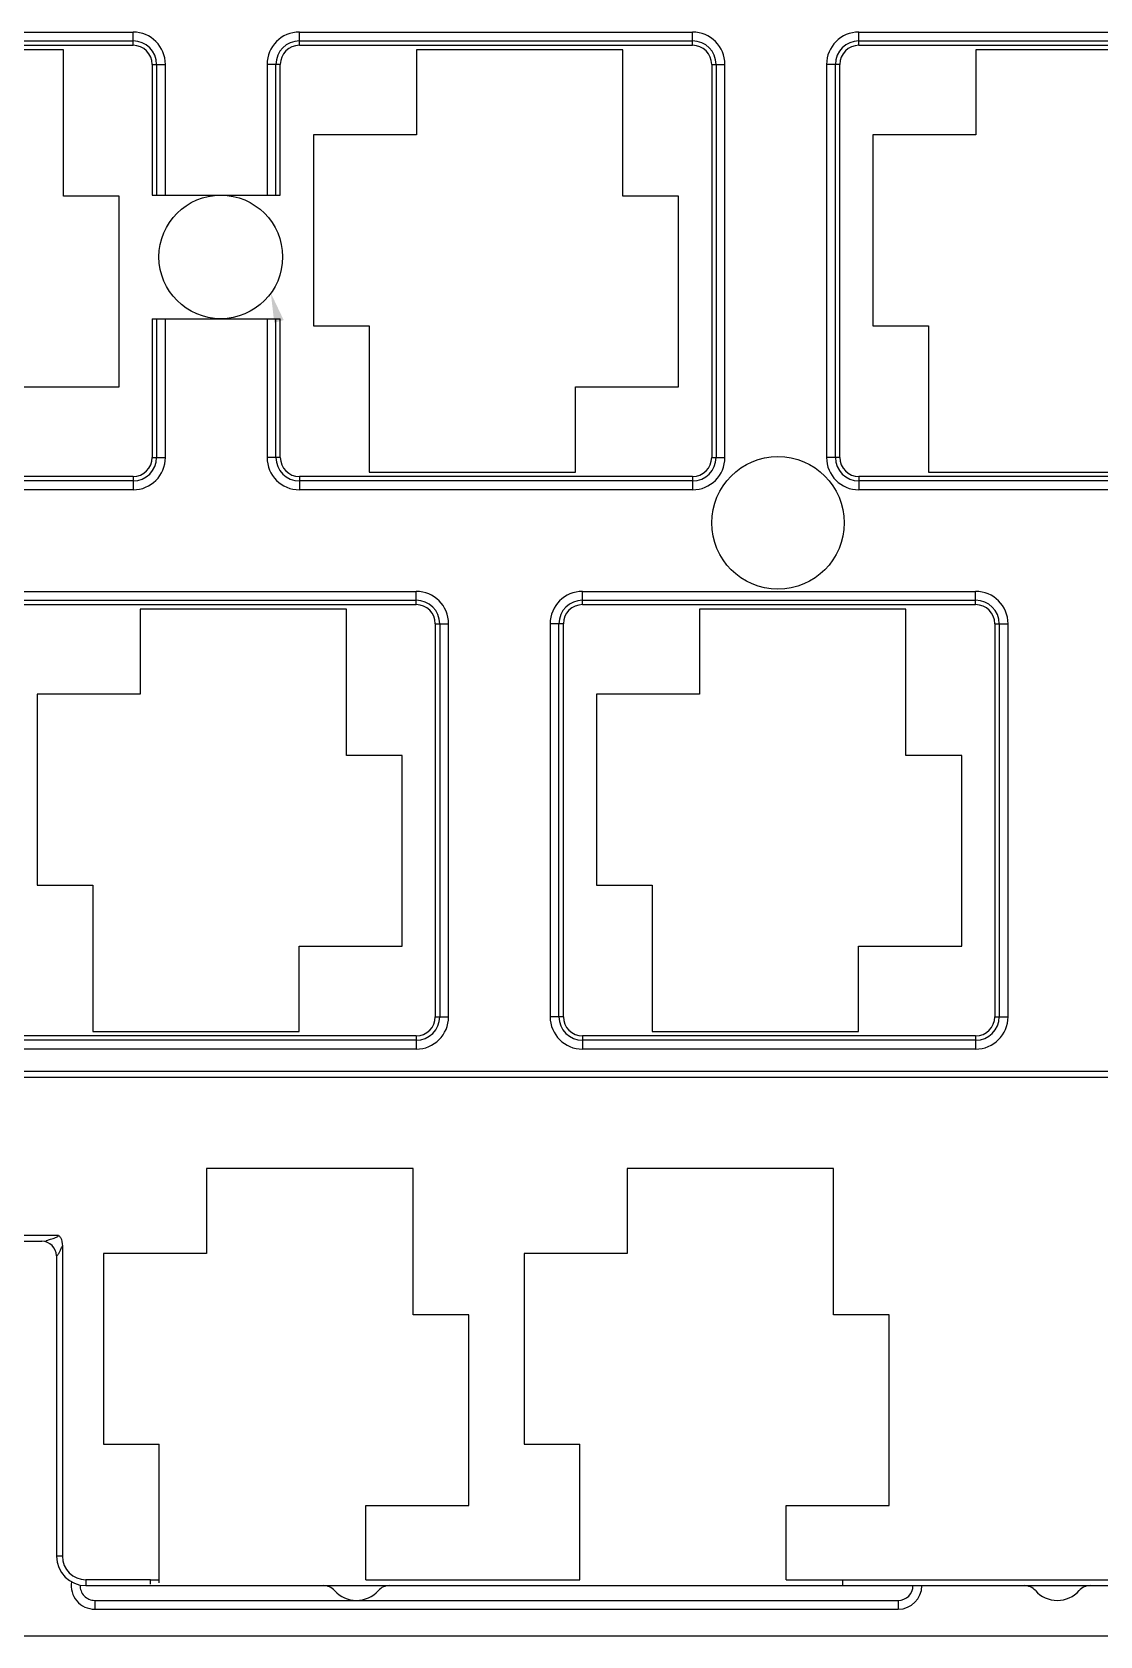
# Model space of a CAD drawing. Header units: millimetres. Extents: x 1385 to 1932, y 378 to 1802.
# Drawn here: x 1662.4 to 1698.7, y 1613 to 1667.5 of the extents above; entities that cross this region are included whole.
import ezdxf

# ---------------------------------------------------------------- set-up
doc = ezdxf.new("R2010")
doc.units = ezdxf.units.MM
doc.header["$LTSCALE"] = 46.255
doc.layers.get('0').update_dxf_attribs({"linetype": 'CONTINUOUS'})
doc.layers.add('61-RUBBER-XIDXF_CONTINUOUS_LINE', color=7, linetype='CONTINUOUS')

msp = doc.modelspace()

# ---------------------------------------------------------------- linework, layer by layer
msp.add_solid([(1670.662, 1657.642), (1670.547, 1658.649), (1670.982, 1657.734)])
at = {"layer": '61-RUBBER-XIDXF_CONTINUOUS_LINE', "color": 7, "linetype": 'Continuous'}
for p, q in [((1652.517, 1667.518), (1665.867, 1667.518)), ((1652.517, 1667.218), (1665.867, 1667.218)), ((1665.867, 1667.068), (1665.867, 1667.518)), ((1671.517, 1667.068), (1671.517, 1667.518)), ((1671.517, 1667.518), (1684.867, 1667.518)), ((1671.517, 1667.218), (1684.867, 1667.218)), ((1684.867, 1667.068), (1684.867, 1667.518)), ((1690.517, 1667.068), (1690.517, 1667.518)), ((1690.517, 1667.518), (1703.867, 1667.518)), ((1690.517, 1667.218), (1703.867, 1667.218)), ((1652.517, 1667.068), (1665.867, 1667.068)), ((1663.501, 1666.918), (1656.492, 1666.918)), ((1663.501, 1661.943), (1663.501, 1666.918)), ((1671.517, 1667.068), (1684.867, 1667.068)), ((1675.492, 1666.918), (1675.492, 1664.022)), ((1682.501, 1666.918), (1675.492, 1666.918)), ((1682.501, 1661.943), (1682.501, 1666.918)), ((1690.517, 1667.068), (1703.867, 1667.068)), ((1701.501, 1666.918), (1694.492, 1666.918)), ((1694.492, 1666.918), (1694.492, 1664.022)), ((1666.517, 1666.418), (1666.517, 1661.979)), ((1666.517, 1666.418), (1666.967, 1666.418)), ((1666.667, 1666.418), (1666.667, 1661.979)), ((1666.967, 1661.979), (1666.967, 1666.418)), ((1670.417, 1666.418), (1670.417, 1661.979)), ((1670.867, 1666.418), (1670.417, 1666.418)), ((1670.717, 1661.979), (1670.717, 1666.418)), ((1670.867, 1661.979), (1670.867, 1666.418)), ((1685.517, 1666.418), (1685.517, 1653.068)), ((1685.517, 1666.418), (1685.967, 1666.418)), ((1685.667, 1666.418), (1685.667, 1653.068)), ((1685.967, 1653.068), (1685.967, 1666.418)), ((1689.417, 1666.418), (1689.417, 1653.068)), ((1689.867, 1666.418), (1689.417, 1666.418)), ((1689.717, 1653.068), (1689.717, 1666.418)), ((1689.867, 1653.068), (1689.867, 1666.418)), ((1671.992, 1664.022), (1671.992, 1657.543)), ((1675.492, 1664.022), (1671.992, 1664.022)), ((1690.992, 1664.022), (1690.992, 1657.543)), ((1694.492, 1664.022), (1690.992, 1664.022)), ((1665.392, 1661.943), (1663.501, 1661.943)), ((1665.392, 1655.464), (1665.392, 1661.943)), ((1666.517, 1661.979), (1670.867, 1661.979)), ((1684.392, 1661.943), (1682.501, 1661.943)), ((1684.392, 1655.464), (1684.392, 1661.943)), ((1666.517, 1657.779), (1666.517, 1653.068)), ((1666.517, 1657.779), (1670.867, 1657.779)), ((1666.667, 1657.779), (1666.667, 1653.068)), ((1666.967, 1653.068), (1666.967, 1657.779)), ((1670.417, 1657.779), (1670.417, 1653.068)), ((1670.717, 1653.068), (1670.717, 1657.779)), ((1670.867, 1653.068), (1670.867, 1657.779)), ((1671.992, 1657.543), (1673.882, 1657.543)), ((1673.882, 1657.543), (1673.882, 1652.568)), ((1690.992, 1657.543), (1692.882, 1657.543)), ((1692.882, 1657.543), (1692.882, 1652.568)), ((1661.892, 1655.464), (1665.392, 1655.464)), ((1680.892, 1652.568), (1680.892, 1655.464)), ((1680.892, 1655.464), (1684.392, 1655.464)), ((1666.517, 1653.068), (1666.967, 1653.068)), ((1670.867, 1653.068), (1670.417, 1653.068)), ((1685.517, 1653.068), (1685.967, 1653.068)), ((1689.867, 1653.068), (1689.417, 1653.068)), ((1673.882, 1652.568), (1680.892, 1652.568)), ((1692.882, 1652.568), (1699.892, 1652.568)), ((1665.867, 1652.418), (1652.517, 1652.418)), ((1665.867, 1652.268), (1652.517, 1652.268)), ((1665.867, 1651.968), (1652.517, 1651.968)), ((1665.867, 1652.418), (1665.867, 1651.968)), ((1671.517, 1652.418), (1671.517, 1651.968)), ((1684.867, 1652.418), (1671.517, 1652.418)), ((1684.867, 1652.268), (1671.517, 1652.268)), ((1684.867, 1651.968), (1671.517, 1651.968)), ((1684.867, 1652.418), (1684.867, 1651.968)), ((1703.867, 1652.418), (1690.517, 1652.418)), ((1690.517, 1652.418), (1690.517, 1651.968)), ((1703.867, 1652.268), (1690.517, 1652.268)), ((1703.867, 1651.968), (1690.517, 1651.968)), ((1662.131, 1648.518), (1675.481, 1648.518)), ((1662.131, 1648.218), (1675.481, 1648.218)), ((1675.481, 1648.068), (1675.481, 1648.518)), ((1681.131, 1648.518), (1694.481, 1648.518)), ((1681.131, 1648.068), (1681.131, 1648.518)), ((1681.131, 1648.218), (1694.481, 1648.218)), ((1694.481, 1648.068), (1694.481, 1648.518)), ((1662.131, 1648.068), (1675.481, 1648.068)), ((1666.106, 1647.918), (1666.106, 1645.022)), ((1673.115, 1647.918), (1666.106, 1647.918)), ((1673.115, 1642.943), (1673.115, 1647.918)), ((1681.131, 1648.068), (1694.481, 1648.068)), ((1692.115, 1647.918), (1685.106, 1647.918)), ((1685.106, 1647.918), (1685.106, 1645.022)), ((1692.115, 1642.943), (1692.115, 1647.918)), ((1676.131, 1647.418), (1676.581, 1647.418)), ((1676.131, 1647.418), (1676.131, 1634.068)), ((1676.281, 1647.418), (1676.281, 1634.068)), ((1676.581, 1634.068), (1676.581, 1647.418)), ((1680.481, 1647.418), (1680.031, 1647.418)), ((1680.031, 1647.418), (1680.031, 1634.068)), ((1680.331, 1634.068), (1680.331, 1647.418)), ((1680.481, 1634.068), (1680.481, 1647.418)), ((1695.131, 1647.418), (1695.581, 1647.418)), ((1695.131, 1647.418), (1695.131, 1634.068)), ((1695.281, 1647.418), (1695.281, 1634.068)), ((1695.581, 1634.068), (1695.581, 1647.418)), ((1662.606, 1645.022), (1662.606, 1638.543)), ((1666.106, 1645.022), (1662.606, 1645.022)), ((1685.106, 1645.022), (1681.606, 1645.022)), ((1681.606, 1645.022), (1681.606, 1638.543)), ((1675.006, 1642.943), (1673.115, 1642.943)), ((1675.006, 1636.464), (1675.006, 1642.943)), ((1694.006, 1642.943), (1692.115, 1642.943)), ((1694.006, 1636.464), (1694.006, 1642.943)), ((1662.606, 1638.543), (1664.496, 1638.543)), ((1664.496, 1638.543), (1664.496, 1633.568)), ((1681.606, 1638.543), (1683.496, 1638.543)), ((1683.496, 1638.543), (1683.496, 1633.568)), ((1671.506, 1636.464), (1675.006, 1636.464)), ((1671.506, 1633.568), (1671.506, 1636.464)), ((1690.506, 1636.464), (1694.006, 1636.464)), ((1690.506, 1633.568), (1690.506, 1636.464)), ((1676.131, 1634.068), (1676.581, 1634.068)), ((1680.481, 1634.068), (1680.031, 1634.068)), ((1695.131, 1634.068), (1695.581, 1634.068)), ((1675.481, 1633.418), (1662.131, 1633.418)), ((1664.496, 1633.568), (1671.506, 1633.568)), ((1675.481, 1633.418), (1675.481, 1632.968)), ((1694.481, 1633.418), (1681.131, 1633.418)), ((1681.131, 1633.418), (1681.131, 1632.968)), ((1683.496, 1633.568), (1690.506, 1633.568)), ((1694.481, 1633.418), (1694.481, 1632.968)), ((1675.481, 1633.268), (1662.131, 1633.268)), ((1675.481, 1632.968), (1662.131, 1632.968)), ((1694.481, 1633.268), (1681.131, 1633.268)), ((1694.481, 1632.968), (1681.131, 1632.968)), ((1616.948, 1632.218), (1725.492, 1632.218)), ((1616.948, 1632.018), (1725.492, 1632.018)), ((1675.376, 1628.918), (1668.367, 1628.918)), ((1668.367, 1628.918), (1668.367, 1626.022)), ((1675.376, 1623.943), (1675.376, 1628.918)), ((1689.659, 1628.918), (1682.649, 1628.918)), ((1682.649, 1628.918), (1682.649, 1626.022)), ((1689.659, 1623.943), (1689.659, 1628.918)), ((1653.764, 1626.643), (1663.331, 1626.643)), ((1654.328, 1626.443), (1662.767, 1626.443)), ((1663.267, 1625.943), (1663.267, 1615.743)), ((1663.467, 1626.282), (1663.467, 1615.743)), ((1668.367, 1626.022), (1664.867, 1626.022)), ((1664.867, 1626.022), (1664.867, 1619.543)), ((1682.649, 1626.022), (1679.149, 1626.022)), ((1679.149, 1626.022), (1679.149, 1619.543)), ((1677.267, 1623.943), (1675.376, 1623.943)), ((1677.267, 1617.464), (1677.267, 1623.943)), ((1691.549, 1623.943), (1689.659, 1623.943)), ((1691.549, 1617.464), (1691.549, 1623.943)), ((1664.867, 1619.543), (1666.757, 1619.543)), ((1666.757, 1614.843), (1666.757, 1619.543)), ((1679.149, 1619.543), (1681.04, 1619.543)), ((1681.04, 1614.943), (1681.04, 1619.543)), ((1673.767, 1617.464), (1677.267, 1617.464)), ((1673.767, 1614.943), (1673.767, 1617.464)), ((1688.049, 1617.464), (1691.549, 1617.464)), ((1688.049, 1614.943), (1688.049, 1617.464)), ((1663.467, 1615.743), (1663.267, 1615.743)), ((1666.457, 1614.943), (1664.267, 1614.943)), ((1664.267, 1614.943), (1664.267, 1614.763)), ((1666.457, 1614.943), (1666.757, 1614.943)), ((1666.457, 1614.796), (1666.457, 1614.943)), ((1673.767, 1614.943), (1681.04, 1614.943)), ((1688.049, 1614.943), (1689.963, 1614.943)), ((1689.963, 1614.943), (1700.453, 1614.943)), ((1689.963, 1614.943), (1689.963, 1614.743)), ((1664.267, 1614.743), (1700.453, 1614.743)), ((1664.567, 1614.243), (1691.853, 1614.243)), ((1664.567, 1614.243), (1664.567, 1613.943)), ((1664.567, 1613.943), (1691.853, 1613.943)), ((1691.853, 1614.243), (1691.853, 1613.943)), ((1542.839, 1613.034), (1823.161, 1613.034))]:
    msp.add_line(p, q, dxfattribs=at)
at = {"layer": '61-RUBBER-XIDXF_CONTINUOUS_LINE', "color": 3, "linetype": 'Continuous'}
msp.add_circle((1668.845, 1659.879), 2.1, dxfattribs=at)
at = {"layer": '61-RUBBER-XIDXF_CONTINUOUS_LINE', "color": 1, "linetype": 'Continuous'}
msp.add_circle((1687.768, 1650.845), 2.25, dxfattribs=at)
at = {"layer": '61-RUBBER-XIDXF_CONTINUOUS_LINE', "color": 7, "linetype": 'Continuous'}
for centre, radius, start, end in [((1665.867, 1666.418), 1.1, 0, 90), ((1665.867, 1666.418), 0.8, 0, 90), ((1671.517, 1666.418), 1.1, 90, 180), ((1671.517, 1666.418), 0.8, 90, 180), ((1684.867, 1666.418), 1.1, 0, 90), ((1684.867, 1666.418), 0.8, 0, 90), ((1690.517, 1666.418), 1.1, 90, 180), ((1690.517, 1666.418), 0.8, 90, 180), ((1665.867, 1666.418), 0.65, 0, 90), ((1671.517, 1666.418), 0.65, 90, 180), ((1684.867, 1666.418), 0.65, 0, 90), ((1690.517, 1666.418), 0.65, 90, 180), ((1665.867, 1653.068), 1.1, 270, 0), ((1665.867, 1653.068), 0.8, 270, 0), ((1665.867, 1653.068), 0.65, 270, 0), ((1671.517, 1653.068), 1.1, 180, 270), ((1671.517, 1653.068), 0.8, 180, 270), ((1671.517, 1653.068), 0.65, 180, 270), ((1684.867, 1653.068), 1.1, 270, 0), ((1684.867, 1653.068), 0.8, 270, 0), ((1684.867, 1653.068), 0.65, 270, 0), ((1690.517, 1653.068), 1.1, 180, 270), ((1690.517, 1653.068), 0.8, 180, 270), ((1690.517, 1653.068), 0.65, 180, 270), ((1675.481, 1647.418), 1.1, 0, 90), ((1675.481, 1647.418), 0.8, 0, 90), ((1681.131, 1647.418), 1.1, 90, 180), ((1681.131, 1647.418), 0.8, 90, 180), ((1694.481, 1647.418), 1.1, 0, 90), ((1694.481, 1647.418), 0.8, 0, 90), ((1675.481, 1647.418), 0.65, 0, 90), ((1681.131, 1647.418), 0.65, 90, 180), ((1694.481, 1647.418), 0.65, 0, 90), ((1675.481, 1634.068), 1.1, 270, 0), ((1675.481, 1634.068), 0.8, 270, 0), ((1675.481, 1634.068), 0.65, 270, 0), ((1681.131, 1634.068), 1.1, 180, 270), ((1681.131, 1634.068), 0.8, 180, 270), ((1681.131, 1634.068), 0.65, 180, 270), ((1694.481, 1634.068), 1.1, 270, 0), ((1694.481, 1634.068), 0.8, 270, 0), ((1694.481, 1634.068), 0.65, 270, 0), ((1662.767, 1625.943), 0.5, 0, 90), ((1664.267, 1615.743), 1, 180, 270), ((1664.267, 1615.743), 0.8, 180, 270), ((1664.567, 1614.743), 0.8, 170.7861, 270), ((1664.567, 1614.743), 0.5, 177.7042, 270), ((1672.335, 1614.243), 0.5, 41.8091, 90), ((1673.453, 1615.243), 1, 221.8091, 318.1909), ((1674.571, 1614.243), 0.5, 90, 138.1909), ((1691.853, 1614.743), 0.8, 270, 0), ((1691.853, 1614.743), 0.5, 270, 0), ((1696.135, 1614.243), 0.5, 41.8091, 90), ((1697.253, 1615.243), 1, 221.8091, 318.1909), ((1698.371, 1614.243), 0.5, 90, 138.1909)]:
    msp.add_arc(centre, radius, start, end, dxfattribs=at)
msp.add_open_spline([(1662.907, 1626.464), (1662.948, 1626.473), (1662.988, 1626.484), (1663.028, 1626.496)], degree=3, dxfattribs=at)
for points, knots in [([(1663.028, 1626.496), (1663.083, 1626.512), (1663.168, 1626.538), (1663.265, 1626.579), (1663.331, 1626.614), (1663.331, 1626.643)], [0, 0, 0, 0, 0.498134, 0.750971, 1, 1, 1, 1]), ([(1663.331, 1626.643), (1663.359, 1626.625), (1663.449, 1626.522), (1663.467, 1626.381), (1663.467, 1626.282)], [0, 0, 0, 0, 0.251365, 1, 1, 1, 1]), ([(1663.277, 1625.943), (1663.283, 1625.943), (1663.298, 1625.958), (1663.328, 1625.998), (1663.369, 1626.072), (1663.419, 1626.172), (1663.451, 1626.244), (1663.467, 1626.282)], [0, 0, 0, 0, 0.050907, 0.142402, 0.393962, 0.687654, 1, 1, 1, 1])]:
    msp.add_open_spline(points, degree=3, knots=knots, dxfattribs=at)

doc.saveas('drawing.dxf')
